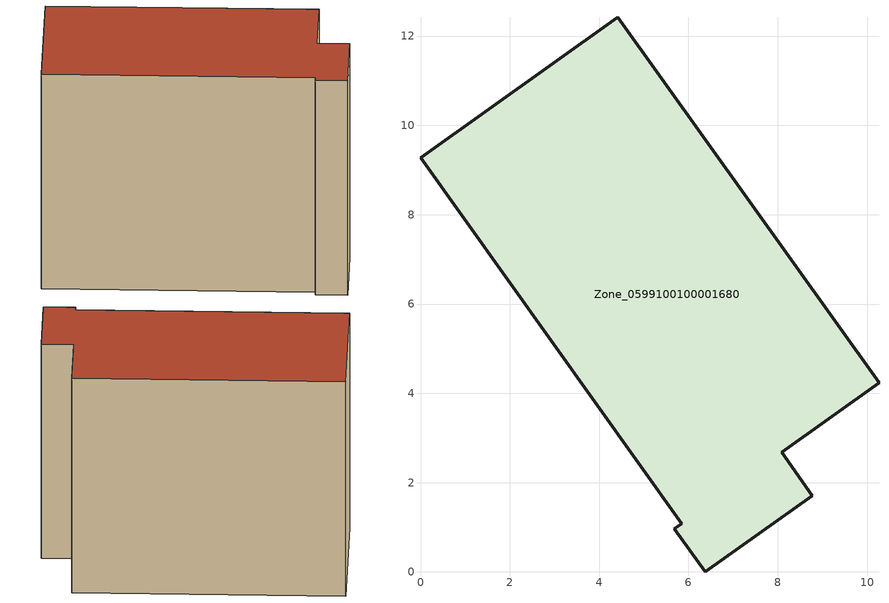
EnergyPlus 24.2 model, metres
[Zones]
Zone_0599100100001680
 floor ground (C_G): 5.68,0.96 5.85,1.08 0,9.27 4.42,12.43 10.27,4.24 8.08,2.68 8.77,1.71 6.38,0 z0
 wall outside (C_F): 5.85,1.08 5.68,0.96 6.38,0 8.77,1.71 8.08,2.68 10.27,4.24 4.42,12.43 0,9.27 5.85,1.08 z0:8.86
 roof outside (C_R): 4.42,12.43 0,9.27 5.85,1.08 5.68,0.96 6.38,0 8.77,1.71 8.08,2.68 10.27,4.24 z8.86
[BUILDING]
Pand.0599100100001680: North Axis=0; Terrain=City; Loads Convergence Tolerance Value=0.04; Temperature Convergence Tolerance Value=0.4; Solar Distribution=FullExterior; Maximum Number of Warmup Days=25; Minimum Number of Warmup Days=1
[Site:Location]
Rotterdam.The.Hague.AP_ZH_NLD Design_Conditions: Latitude=51.96; Longitude=4.45; Time Zone=1; Elevation=-4.5
[SITE:GROUNDTEMPERATURE:BUILDINGSURFACE]
18, 18, 18, 18, 18, 18, 18, 18, 18, 18, 18, 18
[MATERIAL] Thermal Absorptance=0.9; Solar Absorptance=0.7; Visible Absorptance=0.7
Name | Roughness | Thickness | Conductivity | Density | Specific Heat
G.TI.2006-2014 | MediumSmooth | 0.15 | 0.06 | 540 | 1210
F.TI.2006-2014 | Rough | 0.3 | 0.12 | 1920 | 840
R.TI.2006-2014 | MediumRough | 0.2 | 0.08 | 1500 | 1000
[CONSTRUCTION]
C_G: G.TI.2006-2014
C_F: F.TI.2006-2014
C_R: R.TI.2006-2014
[ZONE]
Zone_0599100100001680: Type=1; Multiplier=1; Ceiling Height=Autocalculate; Volume=Autocalculate; Floor Area=autocalculate; Part of Total Floor Area=Yes
[ZONEINFILTRATION:DESIGNFLOWRATE]
Infil_Zone_0599100100001680: Zone or ZoneList or Space or SpaceList=Zone_0599100100001680; Schedule=AlwaysOn; Design Flow Rate Calculation Method=Flow/Area; Flow Rate per Floor Area=0.0015; Constant Term Coefficient=1; Temperature Term Coefficient=0; Velocity Term Coefficient=0; Velocity Squared Term Coefficient=0
[HVACTEMPLATE:ZONE:IDEALLOADSAIRSYSTEM]
Zone_0599100100001680: Maximum Heating Supply Air Temperature=50; Minimum Cooling Supply Air Temperature=13; Maximum Heating Supply Air Humidity Ratio=0.0156; Minimum Cooling Supply Air Humidity Ratio=0.0077; Heating Limit=NoLimit; Cooling Limit=NoLimit; Dehumidification Control Type=ConstantSensibleHeatRatio; Cooling Sensible Heat Ratio=0.7; Dehumidification Setpoint=60; Humidification Control Type=None; Humidification Setpoint=30; Outdoor Air Method=None; Outdoor Air Flow Rate per Person=0.00944; Outdoor Air Flow Rate per Zone Floor Area=0; Outdoor Air Flow Rate per Zone=0; Demand Controlled Ventilation Type=None; Outdoor Air Economizer Type=NoEconomizer; Heat Recovery Type=None; Sensible Heat Recovery Effectiveness=0.7; Latent Heat Recovery Effectiveness=0.65
[ZONECONTROL:THERMOSTAT]
ThermostatControl_Zone_0599100100001680: Zone or ZoneList=Zone_0599100100001680; Control Type Schedule=DualSetpointControlType; Control 1=Thermostat_Zone_0599100100001680; Temperature Difference Between Cutout And Setpoint=0
[THERMOSTATSETPOINT:DUALSETPOINT]
Thermostat_Zone_0599100100001680: Heating Setpoint Temperature Schedule=HeatingSetpoint_Zone_0599100100001680; Cooling Setpoint Temperature Schedule=CoolingSetpoint_Zone_0599100100001680
[SCHEDULE:COMPACT]
HeatingSetpoint_Zone_0599100100001680: Through: 12/31, For: AllDays, Until: 24:00, 21
CoolingSetpoint_Zone_0599100100001680: Through: 12/31, For: AllDays, Until: 24:00, 24
DualSetpointControlType: Through: 12/31, For: AllDays, Until: 24:00, 4
AlwaysOn: Through: 12/31, For: AllDays, Until: 24:00, 1
